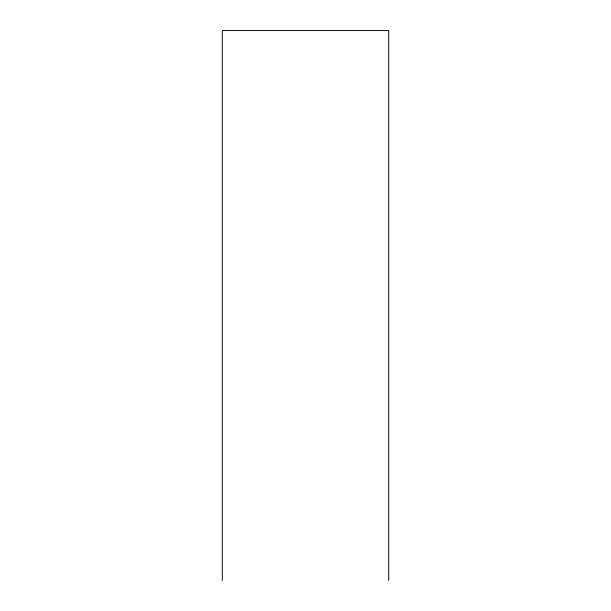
<?xml version="1.0" encoding="UTF-8"?>
<svg xmlns="http://www.w3.org/2000/svg" width="611" height="611" viewBox="0 0 611 611"><rect width="100%" height="100%" fill="white"/><g stroke="black" fill="none" stroke-linecap="round" stroke-linejoin="round"><path stroke-width="0.92" d="M388.695 580.45L388.695 30.55L222.305 30.55L222.305 580.45"/></g></svg>
